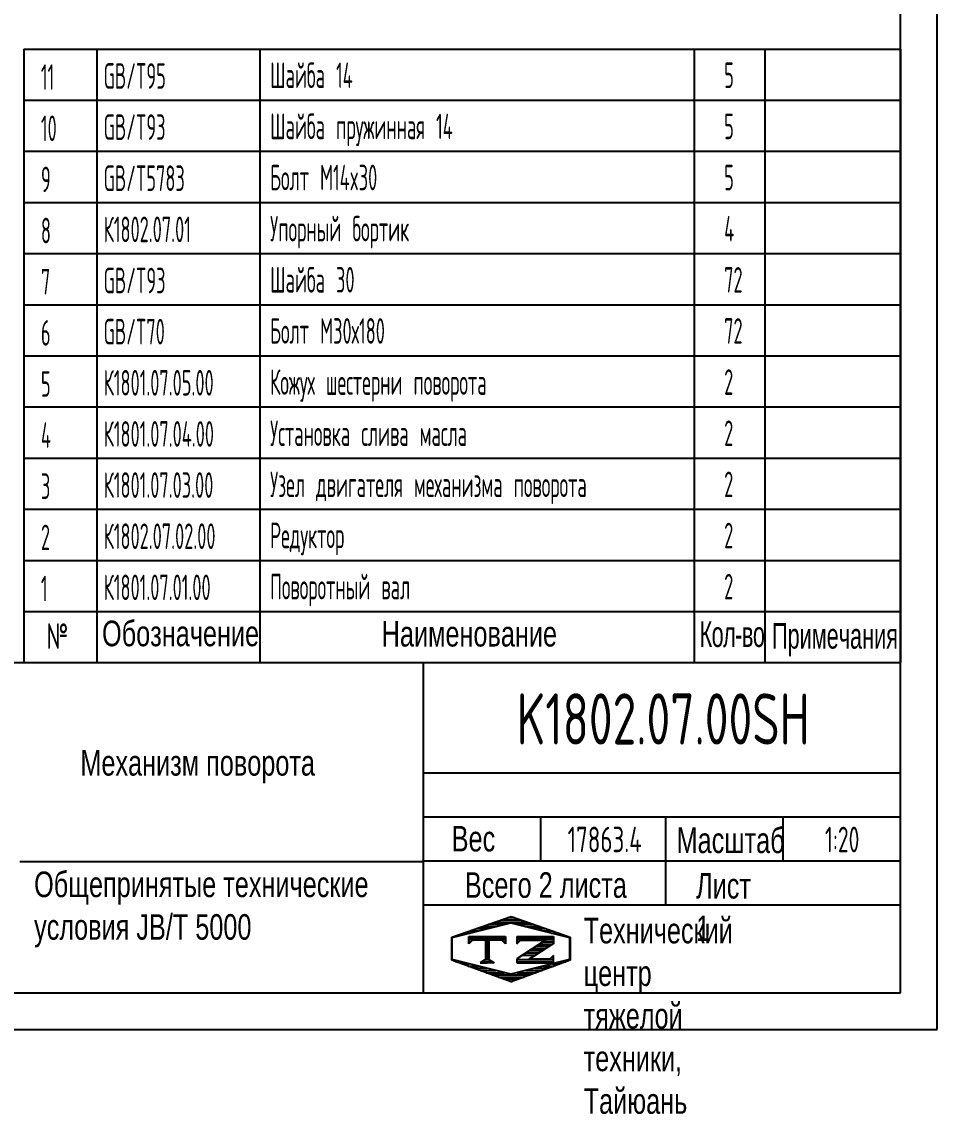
# Model space of a CAD drawing. Header units: millimetres. Extents: x 0 to 8400, y -232 to 5940.
# Drawn here: x 5894 to 8400, y -232 to 2758 of the extents above; entities that cross this region are included whole.
import ezdxf
from ezdxf.enums import TextEntityAlignment as Align

# ---------------------------------------------------------------- set-up
doc = ezdxf.new("R2010")
doc.units = ezdxf.units.MM
doc.header["$LTSCALE"] = 200
for name, color, linetype in [('01', 7, 'Continuous'), ('02', 1, 'Continuous'), ('11', 3, 'Continuous'), ('THICK', 7, 'Continuous')]:
    doc.layers.add(name, color=color, linetype=linetype)
doc.styles.add('HZLIB', font='TXT.shx', dxfattribs={"width": 0.5, "height": 70})
doc.styles.get("Standard").update_dxf_attribs({"font": 'isocp', "width": 0.707, "bigfont": 'intecad.shx'})

# ---------------------------------------------------------------- blocks, each defined once
blk = doc.blocks.new('*U116')
at = {"layer": '01'}
for points in [[(415, 5), (415, 292)], [(25, 5), (415, 5)]]:
    blk.add_lwpolyline(points, dxfattribs=at)
at = {"layer": '02'}
for points in [[(420, 0), (420, 297)], [(0, 0), (420, 0)]]:
    blk.add_lwpolyline(points, dxfattribs=at)
blk = doc.blocks.new('*X133')
at = {"color": 0}
for p, q in [((127.06, 7.8), (132.06, 7.8)), ((127.06, 7.5), (132.06, 7.5)), ((127.06, 7.2), (127.32, 7.2)), ((128.77, 6), (130.57, 6)), ((129.23, 6.3), (131.04, 6.3)), ((129.7, 6.6), (131.51, 6.6)), ((130.16, 6.9), (131.98, 6.9)), ((130.62, 7.2), (132.06, 7.2)), ((127.84, 5.4), (129.64, 5.4)), ((128.3, 5.7), (130.1, 5.7))]:
    blk.add_line(p, q, dxfattribs=at)
blk = doc.blocks.new('*X134')
at = {"color": 0}
for p, q in [((127.06, 4.8), (132.06, 4.8)), ((127.06, 4.5), (132.06, 4.5)), ((131.84, 5.1), (132.06, 5.1))]:
    blk.add_line(p, q, dxfattribs=at)
blk = doc.blocks.new('*X132')
at = {"color": 0}
for p, q in [((122.34, 4.5), (123.72, 4.5)), ((122.82, 4.8), (123.24, 4.8))]:
    blk.add_line(p, q, dxfattribs=at)
blk = doc.blocks.new('*X131')
at = {"color": 0}
for p, q in [((120.53, 7.8), (125.53, 7.8)), ((120.53, 7.5), (125.53, 7.5)), ((120.53, 7.2), (120.79, 7.2)), ((125.27, 7.2), (125.53, 7.2))]:
    blk.add_line(p, q, dxfattribs=at)
blk = doc.blocks.new('*X130')
at = {"color": 0}
for p, q in [((125.83, 10.5), (126.82, 10.5)), ((121.52, 9), (123.12, 9)), ((122.38, 9.3), (124.32, 9.3)), ((123.24, 9.6), (125.52, 9.6)), ((124.1, 9.9), (128.52, 9.9)), ((124.97, 10.2), (127.67, 10.2)), ((127.02, 9.6), (129.37, 9.6)), ((128.22, 9.3), (130.22, 9.3)), ((129.42, 9), (131.07, 9)), ((118.22, 7.8), (118.32, 7.8)), ((118.22, 7.5), (118.27, 7.5)), ((118.94, 8.1), (119.52, 8.1)), ((119.8, 8.4), (120.72, 8.4)), ((120.66, 8.7), (121.92, 8.7)), ((130.62, 8.7), (131.92, 8.7)), ((131.82, 8.4), (132.77, 8.4)), ((133.02, 8.1), (133.62, 8.1)), ((134.22, 7.8), (134.32, 7.8)), ((134.27, 7.5), (134.32, 7.5)), ((118.22, 7.2), (118.27, 7.2)), ((118.22, 6.9), (118.27, 6.9)), ((118.22, 6.6), (118.27, 6.6)), ((118.22, 6.3), (118.27, 6.3)), ((118.22, 6), (118.27, 6)), ((134.27, 7.2), (134.32, 7.2)), ((134.27, 6.9), (134.32, 6.9)), ((134.27, 6.6), (134.32, 6.6)), ((134.27, 6.3), (134.32, 6.3)), ((134.27, 6), (134.32, 6)), ((118.22, 5.7), (118.27, 5.7)), ((118.22, 5.4), (118.27, 5.4)), ((118.22, 5.1), (118.27, 5.1)), ((118.22, 4.8), (118.27, 4.8)), ((118.79, 4.5), (119.42, 4.5)), ((133.12, 4.5), (133.76, 4.5)), ((134.27, 5.7), (134.32, 5.7)), ((134.27, 5.4), (134.32, 5.4)), ((134.27, 5.1), (134.32, 5.1)), ((134.27, 4.8), (134.32, 4.8)), ((119.61, 4.2), (120.62, 4.2)), ((120.43, 3.9), (121.82, 3.9)), ((121.26, 3.6), (123.02, 3.6)), ((122.08, 3.3), (124.22, 3.3)), ((122.91, 3), (125.42, 3)), ((127.12, 3), (129.7, 3)), ((128.32, 3.3), (130.51, 3.3)), ((129.52, 3.6), (131.32, 3.6)), ((130.72, 3.9), (132.14, 3.9)), ((131.92, 4.2), (132.95, 4.2)), ((123.73, 2.7), (128.89, 2.7)), ((124.55, 2.4), (128.07, 2.4)), ((125.38, 2.1), (127.26, 2.1)), ((126.2, 1.8), (126.45, 1.8))]:
    blk.add_line(p, q, dxfattribs=at)

msp = doc.modelspace()

# ---------------------------------------------------------------- linework, layer by layer
for p, q in [((5900, 2684.141), (5900, 1004.1412)), ((5900, 2684.141), (8300, 2684.141)), ((6100, 2684.141), (6100, 1004.1412)), ((6545.5005, 2684.141), (6545.5005, 1004.1412)), ((7734.9746, 2684.141), (7734.9746, 1004.1412)), ((7928.657, 2684.141), (7928.657, 1004.1412)), ((8300, 2684.141), (8300, 1004.1412)), ((5900, 2544.141), (8300, 2544.141)), ((5900, 2404.141), (8300, 2404.141)), ((5900, 2264.1411), (8300, 2264.1411)), ((5900, 2124.1411), (8300, 2124.1411)), ((5900, 1984.1411), (8300, 1984.1411)), ((5900, 1844.1411), (8300, 1844.1411)), ((5900, 1704.1411), (8300, 1704.1411)), ((5900, 1564.1412), (8300, 1564.1412)), ((5900, 1424.1412), (8300, 1424.1412)), ((5900, 1284.1412), (8300, 1284.1412)), ((5900, 1144.1412), (8300, 1144.1412)), ((5900, 1004.1412), (8300, 1004.1412))]:
    msp.add_line(p, q)
at = {"layer": 'THICK'}
for p, q in [((4680.6924, 1004.1412), (8300, 1004.1412)), ((6994.0182, 100), (6994.0182, 1004.1412)), ((8300, 100), (8300, 1004.1412)), ((6994.0182, 702.7608), (8300, 702.7608)), ((6994.0182, 582.2087), (8300, 582.2087)), ((7315.4907, 461.6565), (7315.4907, 582.2087)), ((7657.0551, 341.1043), (7657.0551, 582.2087)), ((7978.5276, 461.6565), (7978.5276, 582.2087)), ((5888.9567, 459.9149), (6994.0182, 459.9149)), ((6994.0182, 461.6565), (8300, 461.6565)), ((6994.0182, 341.1043), (8300, 341.1043)), ((4683.4351, 100), (8300, 100))]:
    msp.add_line(p, q, dxfattribs=at)
at = {"layer": 'THICK', "color": 3}
for p, q in [((7071.4142, 252.8217), (7234.2609, 309.5411)), ((7234.2609, 309.5411), (7394.9928, 252.8217)), ((7072.4717, 251.5443), (7233.2079, 291.7284)), ((7233.2079, 291.7284), (7393.9441, 251.5443)), ((7071.4142, 189.6569), (7071.4142, 252.8217)), ((7072.4717, 191.2683), (7072.4717, 251.5443)), ((7117.8593, 234.6029), (7117.8593, 254.6949)), ((7117.8593, 254.6949), (7218.3194, 254.6949)), ((7127.9053, 244.6489), (7117.8593, 234.6029)), ((7208.2734, 244.6489), (7127.9053, 244.6489)), ((7163.6929, 244.7448), (7163.6929, 189.6368)), ((7168.088, 244.7448), (7168.088, 189.6368)), ((7173.1108, 244.7448), (7173.1108, 189.6368)), ((7218.3194, 234.6029), (7208.2734, 244.6489)), ((7218.3194, 254.6949), (7218.3194, 234.6029)), ((7249.0817, 254.6949), (7249.0817, 234.6029)), ((7249.0817, 254.6949), (7349.5419, 254.6949)), ((7249.0817, 234.6029), (7259.1277, 244.6489)), ((7328.1919, 244.6489), (7249.0817, 193.4637)), ((7259.1277, 244.6489), (7328.1919, 244.6489)), ((7349.5419, 254.6949), (7349.5419, 234.6029)), ((7393.9441, 251.5443), (7393.9441, 191.2683)), ((7394.9928, 252.8217), (7394.9928, 189.6569)), ((7349.5391, 234.7948), (7298.0721, 201.8559)), ((7234.2609, 130.3594), (7071.4142, 189.6569)), ((7233.2079, 151.0842), (7072.4717, 191.2683)), ((7168.088, 194.2291), (7148.6243, 181.9829)), ((7148.6243, 181.9829), (7168.088, 181.9829)), ((7168.088, 194.2291), (7187.5516, 181.9829)), ((7187.5516, 181.9829), (7168.088, 181.9829)), ((7393.9441, 191.2683), (7233.2079, 151.0842)), ((7394.9928, 189.6569), (7234.2609, 130.3594)), ((7249.0817, 193.4637), (7249.0817, 181.9829)), ((7249.0817, 181.9829), (7349.5391, 181.9829)), ((7298.0721, 201.8559), (7282.7174, 192.0289)), ((7339.4931, 192.0289), (7282.7174, 192.0289)), ((7349.5391, 202.0749), (7339.4931, 192.0289)), ((7349.5391, 181.9829), (7349.5391, 202.0749))]:
    msp.add_line(p, q, dxfattribs=at)

# ---------------------------------------------------------------- block references
at = {"layer": '01', "xscale": 20, "yscale": 20, "zscale": 20}
msp.add_blockref('*U116', (0, 0), dxfattribs=at)
at = {"layer": 'THICK', "color": 3, "xscale": 20.09202726832882, "yscale": 20.09202726832541, "zscale": 20.09202726832544}
for name in ['*X130', '*X131', '*X133', '*X132', '*X134']:
    msp.add_blockref(name, (4696.1424, 95.091), dxfattribs=at)

# ---------------------------------------------------------------- texts
at = {"style": 'HZLIB', "width": 0.5}
for s, p in [('11', (5946.6666, 2572.141)), ('GB/T95', (6118.3058, 2575.3042)), ('Шайба 14', (6574.1269, 2577.2896)), ('5', (7816.9711, 2577.2516)), ('10', (5946.6666, 2432.141)), ('GB/T93', (6118.3058, 2435.3047)), ('Шайба пружинная 14', (6574.1269, 2437.2901)), ('5', (7816.9711, 2437.2521)), ('GB/T5783', (6118.3058, 2295.3052)), ('Болт M14x30', (6574.1269, 2297.2906)), ('5', (7816.9711, 2297.2526)), ('9', (5946.6666, 2292.1411)), ('8', (5946.6666, 2152.1411)), ('К1802.07.01', (6118.3058, 2155.3057)), ('Упорный бортик', (6574.1269, 2157.2911)), ('4', (7816.9711, 2157.2531)), ('7', (5946.6666, 2012.1411)), ('GB/T93', (6118.3058, 2015.3062)), ('Шайба 30', (6574.1269, 2017.2916)), ('72', (7816.9711, 2017.2536)), ('GB/T70', (6118.3058, 1875.3067)), ('Болт М30х180', (6574.1269, 1877.2921)), ('72', (7816.9711, 1877.2541)), ('6', (5946.6666, 1872.1411)), ('5', (5946.6666, 1732.1411)), ('К1801.07.05.00', (6118.3058, 1735.3072)), ('Кожух шестерни поворота', (6574.1269, 1737.2926)), ('2', (7816.9711, 1737.2546)), ('4', (5946.6666, 1592.1412)), ('К1801.07.04.00', (6118.3058, 1595.3077)), ('Установка слива масла', (6574.1269, 1597.2931)), ('2', (7816.9711, 1597.2551)), ('К1801.07.03.00', (6118.3058, 1455.3082)), ('Узел двигателя механизма поворота', (6574.1269, 1457.2936)), ('2', (7816.9711, 1457.2556)), ('3', (5946.6666, 1452.1412)), ('2', (5946.6666, 1312.1412)), ('К1802.07.02.00', (6118.3058, 1315.3087)), ('Редуктор', (6574.1269, 1317.2941)), ('2', (7816.9711, 1317.2561)), ('1', (5946.6666, 1172.1412)), ('К1801.07.01.00', (6118.3058, 1175.3092)), ('Поворотный вал', (6574.1269, 1177.2946)), ('2', (7816.9711, 1177.2566))]:
    msp.add_text(s, height=70, dxfattribs=at).set_placement(p)
at = {"layer": '01', "attachment_point": 1}
for s, insert, char_height in [('{\\Fisocp,intecad|c204;№}', (5961.797, 1111.6961), 70), ('{\\fArial|b0|i0|c204|p34;Обозначение}', (6114.0428, 1119.123), 70), ('{\\fArial|b0|i0|c204|p34;Наименование}', (6879.4489, 1118.2949), 70), ('{\\fArial|b0|i0|c204|p34;\\W0.607;\\T0.95;Кол-во}', (7749.7621, 1117.1555), 70), ('{\\fArial|b0|i0|c204|p34;\\W0.607;Примечания}', (7947.9779, 1112.4851), 70), ('{\\fArial|b0|i0|c204|p34;\\C3;Механизм поворота}', (6054.6521, 764.8541), 70), ('{\\fArial|b0|i0|c204|p34;Вес}', (7071.1932, 557.2604), 69.974103), ('{\\fArial|b0|i0|c204|p34;Масштаб}', (7686.731, 552.8352), 70), ('{\\fArial|b0|i0|c204|p34;Общепринятые технические\\Pусловия \\fArial|b0|i0|c0|p34;JB/T 5000}', (5928.0508, 432.2401), 70), ('{\\fArial|b0|i0|c204|p34;Всего 2 листа}', (7107.2724, 430.325), 70)]:
    msp.add_mtext(s, dxfattribs=dict(at, insert=insert, char_height=char_height))
for s, insert, char_height, width in [('{\\fArial|b0|i0|c204|p34;Лист 1}', (7740.1283, 428.3491), 70, 1.97767), ('{\\fArial|b0|i0|c204|p34;Технический центр\\Pтяжелой техники, Тайюань}', (7432.3123, 305.5933), 69.974103, 3.288304)]:
    msp.add_mtext(s, dxfattribs=dict(at, insert=insert, char_height=char_height, width=width))
at = {"layer": '11'}
for s, height, width, p, p2 in [('K1802.07.00SH', 140, 0.694153, (7248.8835, 780), (8051.1165, 780)), ('17863.4', 70, 0.682047, (7388.5455, 485), (7591.4545, 485)), ('1:20', 70, 0.655288, (8092.965, 485), (8187.035, 485))]:
    msp.add_text(s, height=height, dxfattribs=dict(at, width=width)).set_placement(p, p2, align=Align.FIT)

doc.saveas('drawing.dxf')
